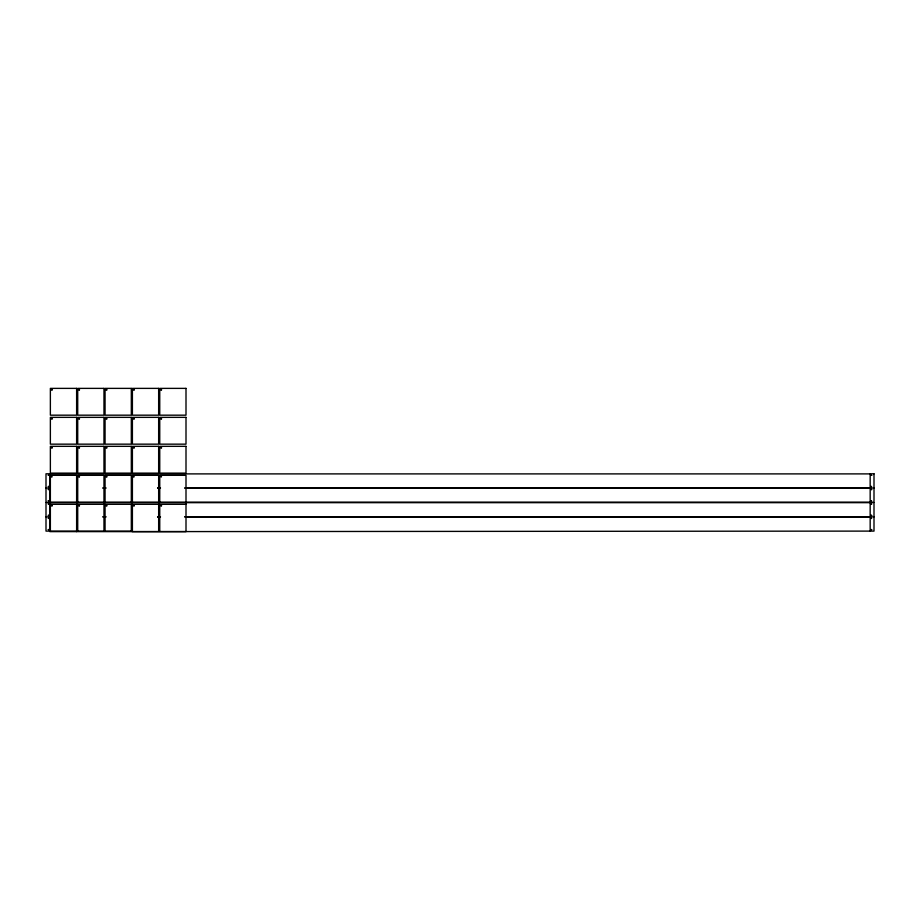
<?xml version="1.0" encoding="UTF-8"?>
<svg xmlns="http://www.w3.org/2000/svg" width="920" height="920" viewBox="0 0 920 920"><rect width="100%" height="100%" fill="white"/><g stroke="black" fill="none" stroke-linecap="round" stroke-linejoin="round"><path stroke-width="1.38" d="M49.829 473.892L870.17 473.892M46 488.025L49.829 488.025M102.982 487.922L105.857 487.922M157.584 487.922L160.448 487.922M184.874 487.922L874 488.025M102.982 488.117L105.857 488.117M157.584 488.117L160.448 488.117M184.874 488.117L870.17 488.117M49.829 502.147L870.17 502.147M49.829 502.239L46 502.239L46 473.8L49.829 473.8L49.829 531.622L131.319 531.622L131.319 504.298M50.37 504.298L186.001 504.298M102.982 516.787L105.857 516.787M157.584 516.787L160.448 516.787M184.874 516.787L870.17 516.787M46 516.879L49.829 516.879M102.982 516.971L105.857 516.971M157.584 516.971L160.448 516.971M184.874 516.971L874 516.879M131.319 531.104L46 531.104L46 502.665L874 502.665L874 531.104L131.859 531.622L186.001 531.622L186.001 502.665M870.17 502.665L870.17 531.104M186.001 502.113L186.001 475.318L159.746 475.318L159.746 502.113M159.746 504.298L159.746 531.104M158.665 502.665L158.654 475.318L132.399 475.318L132.399 502.113M158.654 504.298L158.654 531.104M132.399 504.298L132.399 531.104M131.319 502.113L131.319 475.318L105.064 475.318L105.064 502.113M105.064 504.298L105.064 531.104M103.971 502.665L103.971 475.318L77.717 475.318L77.717 502.113M103.971 504.298L103.971 531.104M77.717 504.298L77.717 531.104M76.624 502.113L76.624 475.318L50.37 475.318L50.37 502.113M76.624 504.298L76.624 531.622M50.37 502.665L50.37 531.104M51.313 389.643L52.152 389.861L51.313 389.643M51.313 418.623L52.152 418.841L51.313 418.623M51.313 447.603L52.152 447.822L51.313 447.603M48.334 475.203L48.921 475.352L48.334 475.203M48.334 486.461L48.886 486.691L48.369 486.392M48.334 489.417L48.921 489.578L48.334 489.417M51.313 476.583L52.118 476.905L51.359 476.479M48.334 500.687L48.921 500.836L48.369 500.606M48.334 504.056L48.886 504.286L48.369 503.987M48.334 515.327L48.921 515.476L48.334 515.327M48.334 518.282L48.886 518.512L48.369 518.202M51.313 505.563L52.152 505.781L51.313 505.563M48.334 529.54L48.921 529.702L48.334 529.54M78.66 389.643L79.499 389.861L78.66 389.643M78.66 418.623L79.499 418.841L78.66 418.623M78.66 447.603L79.499 447.822L78.66 447.603M78.66 476.583L79.499 476.801L78.66 476.583M78.66 505.563L79.499 505.781L78.66 505.563M106.007 389.643L106.846 389.861L106.007 389.643M106.007 418.623L106.846 418.841L106.007 418.623M106.007 447.603L106.846 447.822L106.007 447.603M106.007 476.583L106.846 476.801L106.007 476.583M106.007 505.563L106.846 505.781L106.007 505.563M133.354 389.643L134.194 389.861L133.354 389.643M133.354 418.623L134.194 418.841L133.354 418.623M133.354 447.603L134.194 447.822L133.354 447.603M133.354 476.583L134.148 476.905L133.4 476.479M133.354 505.563L134.194 505.781L133.354 505.563M160.701 389.643L161.54 389.861L160.701 389.643M160.701 418.623L161.54 418.841L160.701 418.623M160.701 447.603L161.54 447.822L160.701 447.603M160.701 476.583L161.54 476.801L160.736 476.479M160.701 505.563L161.54 505.781L160.701 505.563M871.079 475.203L871.665 475.352L871.079 475.203M871.079 486.461L871.631 486.691L871.113 486.392M871.079 489.417L871.665 489.578L871.079 489.417M871.079 500.687L871.631 500.917L871.113 500.606M871.079 504.056L871.631 504.286L871.159 503.918M871.079 515.327L871.665 515.476L871.079 515.327M871.079 518.282L871.631 518.512L871.113 518.202M871.079 529.54L871.665 529.702L871.079 529.54M76.624 388.378L50.37 388.378L50.37 415.173L76.624 415.173L76.624 388.378M103.971 388.378L77.717 388.378L77.717 415.173L103.971 415.173L103.971 388.378M131.319 388.378L105.064 388.378L105.064 415.173L131.319 415.173L131.319 388.378M158.654 388.378L132.399 388.378L132.399 415.173L158.654 415.173L158.654 388.378M186.001 388.378L159.746 388.378L159.746 415.173L186.001 415.173L186.001 388.378M76.624 417.358L50.37 417.358L50.37 444.153L76.624 444.153L76.624 417.358M103.971 417.358L77.717 417.358L77.717 444.153L103.971 444.153L103.971 417.358M131.319 417.358L105.064 417.358L105.064 444.153L131.319 444.153L131.319 417.358M158.654 417.358L132.399 417.358L132.399 444.153L158.654 444.153L158.654 417.358M186.001 417.358L159.746 417.358L159.746 444.153L186.001 444.153L186.001 417.358M76.624 446.338L50.37 446.338L50.37 473.133L76.624 473.133L76.624 446.338M103.971 446.338L77.717 446.338L77.717 473.133L103.971 473.133L103.971 446.338M131.319 446.338L105.064 446.338L105.064 473.133L131.319 473.133L131.319 446.338M158.654 446.338L132.399 446.338L132.399 473.133L158.654 473.133L158.654 446.338M186.001 446.338L159.746 446.338L159.746 473.133L186.001 473.133L186.001 446.338M874 473.8L870.17 473.8L870.17 502.239L874 502.239L874 473.8"/></g></svg>
